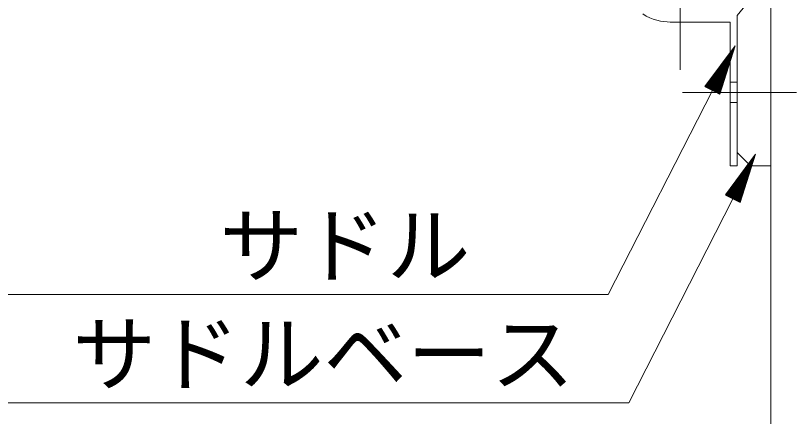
# Model space of a CAD drawing. Units: millimetres at full size, sheet at 1:6; details may follow other scales. Extents: x -1207 to 1226, y -853 to 852.
# Drawn here: x 885.9 to 1002.5, y -284.2 to -224.3 of the extents above; entities that cross this region are included whole.
import ezdxf
from ezdxf.enums import TextEntityAlignment as Align

# ---------------------------------------------------------------- set-up
doc = ezdxf.new("R2010")
doc.units = ezdxf.units.MM
doc.header["$LTSCALE"] = 6
doc.linetypes.add('DOUBLE_CHAIN1', pattern=[8.8, 5, -1, 0.6, -0.6, 0.6, -1])
for name, color, linetype, lineweight in [('0-1_AL', 5, 'Continuous', 9), ('0-2_SUNPO', 7, 'Continuous', 9), ('0-B', 134, 'Continuous', 9)]:
    doc.layers.add(name, color=color, linetype=linetype, lineweight=lineweight)
doc.styles.add('ＭＳ ゴシック', font='')
doc.styles.get('ＭＳ ゴシック').set_extended_font_data('MS Gothic')

msp = doc.modelspace()

# ---------------------------------------------------------------- linework, layer by layer
at = {"layer": '0-1_AL'}
msp.add_line((998.704, -41.739), (998.704, -361.739), dxfattribs=at)
at = {"layer": '0-2_SUNPO'}
for p, q in [((988.864, -234.937), (993.385, -228.824)), ((993.385, -228.824), (991.091, -236.073)), ((993.074, -229.809), (992.657, -229.809)), ((993.09, -229.759), (992.694, -229.759)), ((993.105, -229.709), (992.731, -229.709)), ((993.121, -229.659), (992.768, -229.659)), ((993.137, -229.609), (992.805, -229.609)), ((993.153, -229.559), (992.842, -229.559)), ((993.169, -229.509), (992.879, -229.509)), ((993.185, -229.459), (992.916, -229.459)), ((993.2, -229.409), (992.953, -229.409)), ((993.216, -229.359), (992.99, -229.359)), ((993.232, -229.309), (993.027, -229.309)), ((993.248, -229.259), (993.064, -229.259)), ((993.264, -229.209), (993.101, -229.209)), ((993.28, -229.159), (993.138, -229.159)), ((993.296, -229.109), (993.175, -229.109)), ((993.311, -229.059), (993.212, -229.059)), ((993.327, -229.009), (993.249, -229.009)), ((993.343, -228.959), (993.286, -228.959)), ((993.359, -228.909), (993.323, -228.909)), ((993.375, -228.859), (993.36, -228.859)), ((992.71, -230.959), (991.807, -230.959)), ((992.726, -230.909), (991.844, -230.909)), ((992.742, -230.859), (991.881, -230.859)), ((992.757, -230.809), (991.918, -230.809)), ((992.773, -230.759), (991.955, -230.759)), ((992.789, -230.709), (991.992, -230.709)), ((992.805, -230.659), (992.029, -230.659)), ((992.821, -230.609), (992.066, -230.609)), ((992.837, -230.559), (992.103, -230.559)), ((992.852, -230.509), (992.14, -230.509)), ((992.868, -230.459), (992.177, -230.459)), ((992.884, -230.409), (992.214, -230.409)), ((992.9, -230.359), (992.251, -230.359)), ((992.916, -230.309), (992.288, -230.309)), ((992.931, -230.259), (992.325, -230.259)), ((992.947, -230.209), (992.361, -230.209)), ((992.963, -230.159), (992.399, -230.159)), ((992.979, -230.109), (992.435, -230.109)), ((992.995, -230.059), (992.472, -230.059)), ((993.011, -230.009), (992.51, -230.009)), ((993.026, -229.959), (992.546, -229.959)), ((993.042, -229.909), (992.583, -229.909)), ((993.058, -229.859), (992.62, -229.859)), ((992.33, -232.159), (990.919, -232.159)), ((992.346, -232.109), (990.956, -232.109)), ((992.362, -232.059), (990.993, -232.059)), ((992.377, -232.009), (991.03, -232.009)), ((992.393, -231.959), (991.067, -231.959)), ((992.409, -231.909), (991.104, -231.909)), ((992.425, -231.859), (991.141, -231.859)), ((992.441, -231.809), (991.178, -231.809)), ((992.457, -231.759), (991.215, -231.759)), ((992.472, -231.709), (991.252, -231.709)), ((992.488, -231.659), (991.289, -231.659)), ((992.504, -231.609), (991.326, -231.609)), ((992.52, -231.559), (991.363, -231.559)), ((992.536, -231.509), (991.4, -231.509)), ((992.552, -231.459), (991.437, -231.459)), ((992.567, -231.409), (991.474, -231.409)), ((992.583, -231.359), (991.511, -231.359)), ((992.599, -231.309), (991.548, -231.309)), ((992.615, -231.259), (991.585, -231.259)), ((992.631, -231.209), (991.622, -231.209)), ((992.647, -231.159), (991.659, -231.159)), ((992.662, -231.109), (991.696, -231.109)), ((992.678, -231.059), (991.733, -231.059)), ((992.694, -231.009), (991.77, -231.009)), ((991.966, -233.309), (990.069, -233.309)), ((991.982, -233.259), (990.106, -233.259)), ((991.998, -233.209), (990.143, -233.209)), ((992.013, -233.159), (990.18, -233.159)), ((992.029, -233.109), (990.216, -233.109)), ((992.045, -233.059), (990.254, -233.059)), ((992.061, -233.009), (990.29, -233.009)), ((992.077, -232.959), (990.327, -232.959)), ((992.093, -232.909), (990.364, -232.909)), ((992.108, -232.859), (990.401, -232.859)), ((992.124, -232.809), (990.439, -232.809)), ((992.14, -232.759), (990.475, -232.759)), ((992.156, -232.709), (990.512, -232.709)), ((992.172, -232.659), (990.549, -232.659)), ((992.188, -232.609), (990.586, -232.609)), ((992.203, -232.559), (990.623, -232.559)), ((992.219, -232.509), (990.66, -232.509)), ((992.235, -232.459), (990.697, -232.459)), ((992.251, -232.409), (990.734, -232.409)), ((992.267, -232.359), (990.771, -232.359)), ((992.283, -232.309), (990.808, -232.309)), ((992.298, -232.259), (990.845, -232.259)), ((992.314, -232.209), (990.882, -232.209)), ((991.602, -234.459), (989.218, -234.459)), ((991.618, -234.409), (989.255, -234.409)), ((991.634, -234.359), (989.292, -234.359)), ((991.649, -234.309), (989.329, -234.309)), ((991.665, -234.259), (989.366, -234.259)), ((991.681, -234.209), (989.403, -234.209)), ((991.697, -234.159), (989.44, -234.159)), ((991.713, -234.109), (989.477, -234.109)), ((991.729, -234.059), (989.514, -234.059)), ((991.744, -234.009), (989.551, -234.009)), ((991.76, -233.959), (989.588, -233.959)), ((991.776, -233.909), (989.625, -233.909)), ((991.792, -233.859), (989.662, -233.859)), ((991.808, -233.809), (989.699, -233.809)), ((991.823, -233.759), (989.736, -233.759)), ((991.839, -233.709), (989.773, -233.709)), ((991.855, -233.659), (989.81, -233.659)), ((991.871, -233.609), (989.847, -233.609)), ((991.887, -233.559), (989.884, -233.559)), ((991.903, -233.509), (989.921, -233.509)), ((991.918, -233.459), (989.958, -233.459)), ((991.934, -233.409), (989.995, -233.409)), ((991.95, -233.359), (990.032, -233.359)), ((989.977, -235.505), (974.419, -266.007)), ((991.091, -236.073), (988.864, -234.937)), ((991.459, -234.909), (988.885, -234.909)), ((991.444, -234.959), (988.906, -234.959)), ((991.475, -234.859), (988.922, -234.859)), ((991.491, -234.809), (988.959, -234.809)), ((991.507, -234.759), (988.996, -234.759)), ((991.428, -235.009), (989.004, -235.009)), ((991.523, -234.709), (989.033, -234.709)), ((991.539, -234.659), (989.07, -234.659)), ((991.412, -235.059), (989.102, -235.059)), ((991.554, -234.609), (989.107, -234.609)), ((991.57, -234.559), (989.144, -234.559)), ((991.586, -234.509), (989.181, -234.509)), ((991.396, -235.109), (989.2, -235.109)), ((991.38, -235.159), (989.298, -235.159)), ((991.364, -235.209), (989.396, -235.209)), ((991.349, -235.259), (989.494, -235.259)), ((991.333, -235.309), (989.592, -235.309)), ((991.317, -235.359), (989.69, -235.359)), ((991.301, -235.409), (989.788, -235.409)), ((991.285, -235.459), (989.886, -235.459)), ((991.27, -235.509), (989.984, -235.509)), ((991.254, -235.559), (990.082, -235.559)), ((991.238, -235.609), (990.18, -235.609)), ((991.222, -235.659), (990.278, -235.659)), ((991.206, -235.709), (990.376, -235.709)), ((991.19, -235.759), (990.474, -235.759)), ((991.175, -235.809), (990.572, -235.809)), ((991.159, -235.859), (990.67, -235.859)), ((991.143, -235.909), (990.768, -235.909)), ((991.127, -235.959), (990.866, -235.959)), ((991.111, -236.009), (990.964, -236.009)), ((991.096, -236.059), (991.062, -236.059)), ((991.92, -251.134), (996.442, -245.021)), ((996.442, -245.021), (994.147, -252.27)), ((996.083, -246.155), (995.603, -246.155)), ((996.099, -246.105), (995.64, -246.105)), ((996.114, -246.055), (995.677, -246.055)), ((996.13, -246.005), (995.714, -246.005)), ((996.146, -245.955), (995.751, -245.955)), ((996.162, -245.905), (995.788, -245.905)), ((996.178, -245.855), (995.825, -245.855)), ((996.194, -245.805), (995.862, -245.805)), ((996.209, -245.755), (995.899, -245.755)), ((996.225, -245.705), (995.936, -245.705)), ((996.241, -245.655), (995.973, -245.655)), ((996.257, -245.605), (996.01, -245.605)), ((996.273, -245.555), (996.047, -245.555)), ((996.289, -245.505), (996.084, -245.505)), ((996.304, -245.455), (996.121, -245.455)), ((996.32, -245.405), (996.158, -245.405)), ((996.336, -245.355), (996.195, -245.355)), ((996.352, -245.305), (996.232, -245.305)), ((996.368, -245.255), (996.269, -245.255)), ((996.384, -245.205), (996.306, -245.205)), ((996.399, -245.155), (996.342, -245.155)), ((996.415, -245.105), (996.38, -245.105)), ((996.431, -245.055), (996.416, -245.055)), ((995.719, -247.305), (994.752, -247.305)), ((995.735, -247.255), (994.789, -247.255)), ((995.75, -247.205), (994.826, -247.205)), ((995.766, -247.155), (994.863, -247.155)), ((995.782, -247.105), (994.9, -247.105)), ((995.798, -247.055), (994.937, -247.055)), ((995.814, -247.005), (994.974, -247.005)), ((995.83, -246.955), (995.011, -246.955)), ((995.845, -246.905), (995.048, -246.905)), ((995.861, -246.855), (995.085, -246.855)), ((995.877, -246.805), (995.122, -246.805)), ((995.893, -246.755), (995.159, -246.755)), ((995.909, -246.705), (995.196, -246.705)), ((995.924, -246.655), (995.233, -246.655)), ((995.94, -246.605), (995.27, -246.605)), ((995.956, -246.555), (995.307, -246.555)), ((995.972, -246.505), (995.344, -246.505)), ((995.988, -246.455), (995.381, -246.455)), ((996.004, -246.405), (995.418, -246.405)), ((996.019, -246.355), (995.455, -246.355)), ((996.035, -246.305), (995.492, -246.305)), ((996.051, -246.255), (995.529, -246.255)), ((996.067, -246.205), (995.566, -246.205)), ((995.355, -248.455), (993.902, -248.455)), ((995.371, -248.405), (993.939, -248.405)), ((995.386, -248.355), (993.976, -248.355)), ((995.402, -248.305), (994.013, -248.305)), ((995.418, -248.255), (994.05, -248.255)), ((995.434, -248.205), (994.086, -248.205)), ((995.45, -248.155), (994.124, -248.155)), ((995.465, -248.105), (994.161, -248.105)), ((995.481, -248.055), (994.197, -248.055)), ((995.497, -248.005), (994.235, -248.005)), ((995.513, -247.955), (994.271, -247.955)), ((995.529, -247.905), (994.308, -247.905)), ((995.545, -247.855), (994.345, -247.855)), ((995.56, -247.805), (994.382, -247.805)), ((995.576, -247.755), (994.419, -247.755)), ((995.592, -247.705), (994.456, -247.705)), ((995.608, -247.655), (994.493, -247.655)), ((995.624, -247.605), (994.53, -247.605)), ((995.64, -247.555), (994.567, -247.555)), ((995.655, -247.505), (994.604, -247.505)), ((995.671, -247.455), (994.641, -247.455)), ((995.687, -247.405), (994.678, -247.405)), ((995.703, -247.355), (994.715, -247.355)), ((994.975, -249.655), (993.014, -249.655)), ((994.991, -249.605), (993.051, -249.605)), ((995.007, -249.555), (993.088, -249.555)), ((995.022, -249.505), (993.125, -249.505)), ((995.038, -249.455), (993.162, -249.455)), ((995.054, -249.405), (993.199, -249.405)), ((995.07, -249.355), (993.236, -249.355)), ((995.086, -249.305), (993.273, -249.305)), ((995.102, -249.255), (993.31, -249.255)), ((995.117, -249.205), (993.347, -249.205)), ((995.133, -249.155), (993.384, -249.155)), ((995.149, -249.105), (993.421, -249.105)), ((995.165, -249.055), (993.458, -249.055)), ((995.181, -249.005), (993.495, -249.005)), ((995.197, -248.955), (993.532, -248.955)), ((995.212, -248.905), (993.569, -248.905)), ((995.228, -248.855), (993.606, -248.855)), ((995.244, -248.805), (993.643, -248.805)), ((995.26, -248.755), (993.68, -248.755)), ((995.276, -248.705), (993.717, -248.705)), ((995.291, -248.655), (993.754, -248.655)), ((995.307, -248.605), (993.791, -248.605)), ((995.323, -248.555), (993.828, -248.555)), ((995.339, -248.505), (993.865, -248.505)), ((994.611, -250.805), (992.163, -250.805)), ((994.627, -250.755), (992.2, -250.755)), ((994.643, -250.705), (992.237, -250.705)), ((994.658, -250.655), (992.274, -250.655)), ((994.674, -250.605), (992.311, -250.605)), ((994.69, -250.555), (992.348, -250.555)), ((994.706, -250.505), (992.385, -250.505)), ((994.722, -250.455), (992.422, -250.455)), ((994.737, -250.405), (992.459, -250.405)), ((994.753, -250.355), (992.496, -250.355)), ((994.769, -250.305), (992.533, -250.305)), ((994.785, -250.255), (992.57, -250.255)), ((994.801, -250.205), (992.607, -250.205)), ((994.817, -250.155), (992.644, -250.155)), ((994.832, -250.105), (992.681, -250.105)), ((994.848, -250.055), (992.718, -250.055)), ((994.864, -250.005), (992.755, -250.005)), ((994.88, -249.955), (992.792, -249.955)), ((994.896, -249.905), (992.829, -249.905)), ((994.911, -249.855), (992.866, -249.855)), ((994.927, -249.805), (992.903, -249.805)), ((994.943, -249.755), (992.94, -249.755)), ((994.959, -249.705), (992.977, -249.705)), ((993.034, -251.702), (977.475, -282.203)), ((994.147, -252.27), (991.92, -251.134)), ((994.516, -251.105), (991.941, -251.105)), ((994.5, -251.155), (991.962, -251.155)), ((994.532, -251.055), (991.979, -251.055)), ((994.548, -251.005), (992.015, -251.005)), ((994.563, -250.955), (992.052, -250.955)), ((994.484, -251.205), (992.06, -251.205)), ((994.579, -250.905), (992.089, -250.905)), ((994.595, -250.855), (992.126, -250.855)), ((994.468, -251.255), (992.158, -251.255)), ((994.453, -251.305), (992.256, -251.305)), ((994.437, -251.355), (992.354, -251.355)), ((994.421, -251.405), (992.452, -251.405)), ((994.405, -251.455), (992.55, -251.455)), ((994.389, -251.505), (992.648, -251.505)), ((994.373, -251.555), (992.746, -251.555)), ((994.358, -251.605), (992.844, -251.605)), ((994.342, -251.655), (992.942, -251.655)), ((994.326, -251.705), (993.04, -251.705)), ((994.31, -251.755), (993.138, -251.755)), ((994.294, -251.805), (993.236, -251.805)), ((994.278, -251.855), (993.334, -251.855)), ((994.263, -251.905), (993.432, -251.905)), ((994.247, -251.955), (993.53, -251.955)), ((994.231, -252.005), (993.628, -252.005)), ((994.215, -252.055), (993.726, -252.055)), ((994.199, -252.105), (993.824, -252.105)), ((994.183, -252.155), (993.922, -252.155)), ((994.168, -252.205), (994.02, -252.205)), ((994.152, -252.255), (994.118, -252.255)), ((974.419, -266.007), (774.973, -266.007)), ((977.475, -282.203), (775.709, -282.203))]:
    msp.add_line(p, q, dxfattribs=at)
at = {"layer": '0-B', "color": 7, "linetype": 'DOUBLE_CHAIN1'}
for p, q in [((985.159, -232.428), (985.159, -201.006)), ((985.531, -235.789), (1002.531, -235.789))]:
    msp.add_line(p, q, dxfattribs=at)
at = {"layer": '0-B'}
for points in [[(995.658, -211.789), (993.659, -209.289), (993.659, -188.789), (995.659, -186.789), (998.704, -186.789), (998.704, -246.789), (995.659, -246.789), (993.659, -244.789), (993.659, -224.289), (995.658, -221.789)], [(993.659, -237.289), (992.659, -237.289), (992.659, -234.289), (993.659, -234.289)]]:
    msp.add_lwpolyline(points, close=True, dxfattribs=at)
for points in [[(979.585, -224.068), (980.089, -224.388), (980.612, -224.655), (981.149, -224.864), (981.688, -225.022), (982.22, -225.134), (982.732, -225.21), (983.215, -225.256), (983.657, -225.279), (984.048, -225.288), (984.376, -225.289), (984.637, -225.289), (984.848, -225.289), (985.034, -225.289), (985.217, -225.289), (985.423, -225.289), (985.674, -225.289), (985.995, -225.289), (986.409, -225.289), (986.931, -225.289), (987.542, -225.289), (988.21, -225.289), (988.909, -225.289), (989.607, -225.289), (990.276, -225.289)], [(992.729, -246.789), (992.77, -246.789), (992.825, -246.789), (992.895, -246.789), (992.976, -246.789), (993.065, -246.789), (993.159, -246.789), (993.252, -246.789), (993.341, -246.789), (993.422, -246.789), (993.492, -246.789), (993.547, -246.789), (993.588, -246.789), (993.618, -246.789), (993.638, -246.789), (993.65, -246.789), (993.656, -246.789), (993.658, -246.789), (993.659, -246.782), (993.659, -246.731), (993.659, -246.591), (993.659, -246.32), (993.659, -245.874), (993.659, -245.207), (993.659, -244.277), (993.659, -243.039), (993.659, -241.472), (993.659, -239.641), (993.659, -237.634), (993.659, -235.539), (993.659, -233.444), (993.659, -231.437), (993.659, -229.606), (993.659, -228.039), (993.659, -226.801), (993.659, -225.871), (993.659, -225.205), (993.659, -224.758), (993.659, -224.487), (993.659, -224.348)], [(993.659, -224.348), (993.659, -224.296)], [(990.276, -225.289), (990.886, -225.289), (991.409, -225.289), (991.821, -225.289), (992.131, -225.289), (992.353, -225.289), (992.502, -225.289), (992.593, -225.289), (992.639, -225.289), (992.656, -225.289), (992.658, -225.289), (992.658, -225.296), (992.658, -225.345), (992.658, -225.478), (992.658, -225.737), (992.658, -226.164), (992.658, -226.801), (992.658, -227.69), (992.658, -228.872), (992.658, -230.37), (992.658, -232.12), (992.658, -234.037), (992.658, -236.039), (992.658, -238.041), (992.658, -239.958), (992.658, -241.708), (992.658, -243.206), (992.658, -244.389), (992.658, -245.277), (992.658, -245.914), (992.658, -246.341), (992.658, -246.6), (992.658, -246.733), (992.658, -246.782), (992.658, -246.789), (992.661, -246.789), (992.667, -246.789), (992.679, -246.789), (992.699, -246.789), (992.729, -246.789)]]:
    msp.add_lwpolyline(points, dxfattribs=at)

# ---------------------------------------------------------------- texts
at = {"layer": '0-2_SUNPO', "style": 'ＭＳ ゴシック'}
for s, p in [('サドル', (916.319, -266.007)), ('サドルベース', (894.375, -282.203))]:
    msp.add_text(s, height=9.164, dxfattribs=at).set_placement(p, align=Align.BOTTOM_LEFT)

doc.saveas('drawing.dxf')
